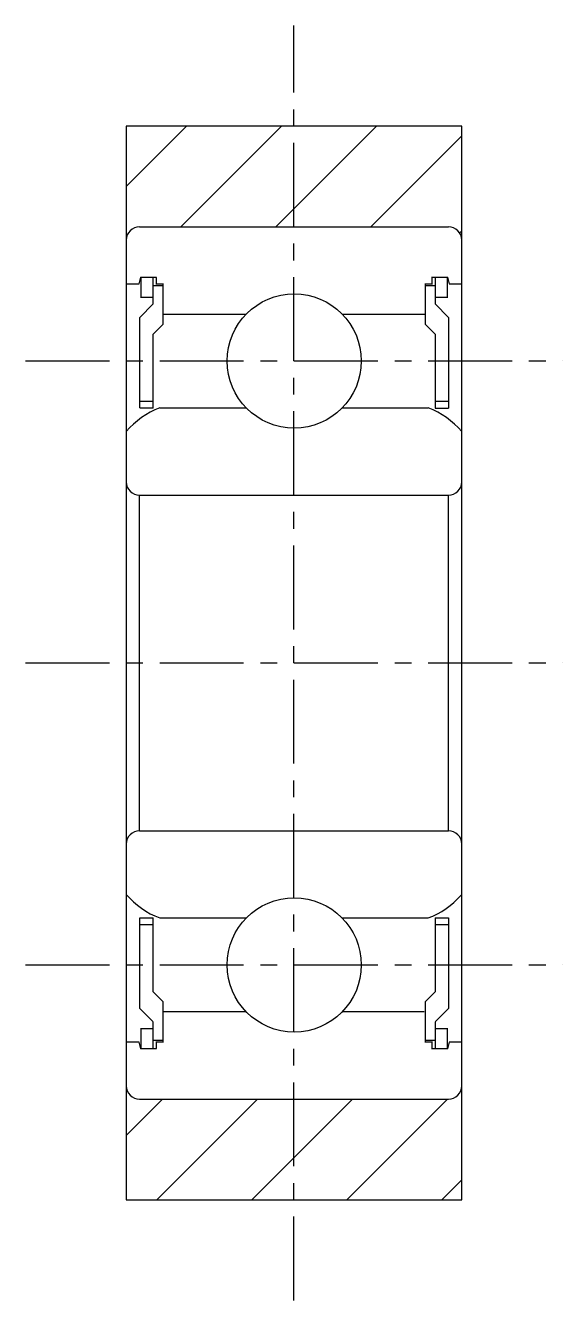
# Model space of a CAD drawing. Extents: x 2.7 to 37.4, y 2.5 to 37.5.
# Drawn here: x 29.37 to 37.37, y 18.51 to 37.51 of the extents above; entities outside this region: 2.
import ezdxf

# ---------------------------------------------------------------- set-up
doc = ezdxf.new("R2010")
doc.units = 0
doc.linetypes.add('CENTER', pattern=[2, 1.25, -0.25, 0.25, -0.25])
doc.layers.get('0').update_dxf_attribs({"linetype": 'CONTINUOUS'})
doc.layers.add('CENTER', color=1, linetype='CENTER')
doc.styles.get("Standard").update_dxf_attribs({"font": 'txt', "bigfont": 'BIGFONT'})

# ---------------------------------------------------------------- blocks, each defined once
blk = doc.blocks.new('*X2')
at = {"color": 0, "linetype": 'CONTINUOUS'}
for p, q in [((30.871, 35.114), (31.772, 36.015)), ((31.686, 34.515), (33.186, 36.015)), ((33.371, 34.785), (34.6, 36.015)), ((34.515, 34.515), (35.871, 35.871)), ((33.1, 34.515), (33.371, 34.785)), ((35.838, 34.424), (35.871, 34.457)), ((30.871, 20.972), (31.414, 21.515)), ((31.328, 20.015), (32.828, 21.515)), ((33.371, 20.643), (34.243, 21.515)), ((34.157, 20.015), (35.657, 21.515)), ((32.743, 20.015), (33.371, 20.643)), ((35.571, 20.015), (35.871, 20.315))]:
    blk.add_line(p, q, dxfattribs=at)

msp = doc.modelspace()

# ---------------------------------------------------------------- linework, layer by layer
at = {"color": 7, "linetype": 'CONTINUOUS'}
for p, q in [((30.871, 36.015), (30.871, 20.015)), ((35.871, 36.015), (30.871, 36.015)), ((35.871, 20.015), (35.871, 36.015)), ((31.071, 34.515), (35.671, 34.515)), ((30.873, 33.665), (31.066, 33.665)), ((31.064, 33.665), (31.09, 33.765)), ((31.094, 33.458), (31.094, 33.767)), ((31.096, 33.765), (31.325, 33.765)), ((31.274, 33.368), (31.274, 33.76)), ((31.28, 33.64), (31.423, 33.64)), ((31.324, 33.656), (31.324, 33.761)), ((31.331, 33.665), (31.425, 33.665)), ((31.424, 33.204), (31.424, 33.666)), ((31.424, 33.065), (31.424, 33.666)), ((35.322, 33.665), (35.416, 33.665)), ((35.324, 33.666), (35.324, 33.065)), ((35.324, 33.64), (35.467, 33.64)), ((35.422, 33.765), (35.651, 33.765)), ((35.424, 33.761), (35.424, 33.656)), ((35.474, 33.76), (35.474, 33.368)), ((35.654, 33.767), (35.654, 33.458)), ((35.657, 33.765), (35.684, 33.665)), ((35.682, 33.665), (35.874, 33.665)), ((31.096, 33.465), (31.27, 33.465)), ((35.477, 33.465), (35.651, 33.465)), ((31.074, 33.165), (31.274, 33.365)), ((35.474, 33.365), (35.674, 33.165)), ((31.074, 31.815), (31.074, 33.165)), ((31.274, 32.915), (31.424, 33.065)), ((31.431, 33.215), (32.659, 33.215)), ((34.088, 33.215), (35.315, 33.215)), ((35.324, 33.065), (35.474, 32.915)), ((35.674, 33.165), (35.674, 31.811)), ((31.274, 31.814), (31.274, 32.915)), ((35.474, 32.915), (35.474, 31.811)), ((31.074, 31.915), (31.274, 31.915)), ((31.074, 31.815), (31.274, 31.815)), ((31.371, 31.815), (32.659, 31.815)), ((34.088, 31.815), (35.371, 31.815)), ((35.474, 31.915), (35.674, 31.915)), ((35.474, 31.811), (35.674, 31.811)), ((31.071, 25.515), (31.071, 30.515)), ((31.071, 30.515), (35.671, 30.515)), ((35.671, 25.515), (35.671, 30.515)), ((31.071, 25.515), (35.671, 25.515)), ((31.074, 22.865), (31.074, 24.215)), ((31.074, 24.215), (31.274, 24.215)), ((31.274, 23.115), (31.274, 24.215)), ((31.371, 24.215), (32.659, 24.215)), ((34.088, 24.215), (35.371, 24.215)), ((35.474, 24.215), (35.474, 23.115)), ((35.474, 24.215), (35.674, 24.215)), ((35.674, 24.215), (35.674, 22.865)), ((31.274, 24.115), (31.074, 24.115)), ((35.674, 24.115), (35.474, 24.115)), ((31.424, 22.965), (31.274, 23.115)), ((35.474, 23.115), (35.324, 22.965)), ((31.274, 22.665), (31.074, 22.865)), ((31.424, 22.363), (31.424, 22.965)), ((31.424, 22.363), (31.424, 22.825)), ((32.659, 22.815), (31.425, 22.815)), ((35.31, 22.815), (34.088, 22.815)), ((35.324, 22.965), (35.324, 22.363)), ((35.324, 22.825), (35.324, 22.363)), ((35.674, 22.865), (35.474, 22.665)), ((31.274, 22.27), (31.274, 22.662)), ((35.474, 22.662), (35.474, 22.27)), ((31.094, 22.262), (31.094, 22.571)), ((31.27, 22.565), (31.096, 22.565)), ((35.651, 22.565), (35.477, 22.565)), ((35.654, 22.571), (35.654, 22.262)), ((31.066, 22.365), (30.873, 22.365)), ((31.09, 22.265), (31.064, 22.365)), ((31.325, 22.265), (31.096, 22.265)), ((31.423, 22.39), (31.28, 22.39)), ((31.324, 22.268), (31.324, 22.373)), ((31.425, 22.365), (31.331, 22.365)), ((35.416, 22.365), (35.322, 22.365)), ((35.467, 22.39), (35.324, 22.39)), ((35.651, 22.265), (35.422, 22.265)), ((35.424, 22.373), (35.424, 22.268)), ((35.684, 22.365), (35.657, 22.265)), ((35.874, 22.365), (35.682, 22.365)), ((31.071, 21.515), (35.671, 21.515)), ((30.871, 20.015), (35.871, 20.015)), ((32.371, 20.015), (32.371, 20.015)), ((33.371, 20.015), (33.371, 20.015))]:
    msp.add_line(p, q, dxfattribs=at)
for centre in [(33.374, 32.515), (33.374, 23.515)]:
    msp.add_circle(centre, 1, dxfattribs=at)
for centre, radius, start, end in [((31.071, 34.315), 0.2, 90, 180), ((35.671, 34.315), 0.2, 0, 90), ((31.816, 30.647), 1.25, 110.8615, 139.1225), ((34.926, 30.647), 1.25, 40.8774, 69.1385), ((31.071, 30.715), 0.2, 180, 270), ((35.671, 30.715), 0.2, 270, 0), ((31.071, 25.315), 0.2, 90, 180), ((35.671, 25.315), 0.2, 0, 90), ((31.816, 25.383), 1.25, 220.8775, 249.1385), ((34.926, 25.383), 1.25, 290.8616, 318.3884), ((31.071, 21.715), 0.2, 180, 270), ((35.671, 21.715), 0.2, 270, 0)]:
    msp.add_arc(centre, radius, start, end, dxfattribs=at)
at = {"layer": 'CENTER', "color": 1, "linetype": 'CENTER'}
for p, q in [((33.371, 18.515), (33.371, 37.515)), ((29.371, 32.515), (37.371, 32.515)), ((29.371, 28.015), (37.371, 28.015)), ((29.371, 23.515), (37.371, 23.515))]:
    msp.add_line(p, q, dxfattribs=at)

# ---------------------------------------------------------------- block references
at = {"color": 3, "linetype": 'CONTINUOUS'}
msp.add_blockref('*X2', (0, 0), dxfattribs=at)

# ---------------------------------------------------------------- texts
at = {"color": 7, "linetype": 'CONTINUOUS'}
for s, p in [('UMBB 5-16', (2.5, 6.25)), ('UMBB0516', (2.5, 2.5))]:
    msp.add_text(s, height=1, dxfattribs=at).set_placement(p)

doc.saveas('drawing.dxf')
